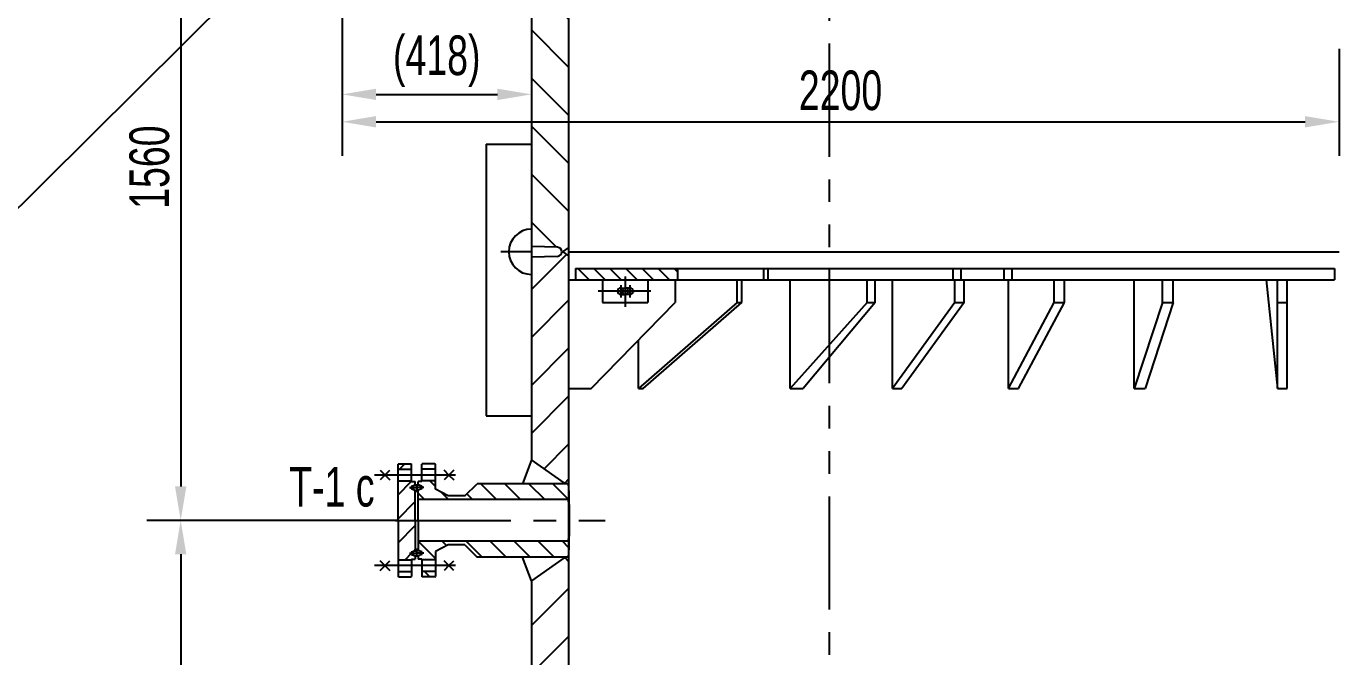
# Model space of a CAD drawing. Extents: x -3 to 21028, y -3 to 29728.
# Drawn here: x 3637 to 6529, y 22849 to 24241 of the extents above; entities that cross this region are included whole.
import ezdxf

# ---------------------------------------------------------------- set-up
doc = ezdxf.new("R2010")
doc.units = 0
doc.header["$LTSCALE"] = 200
doc.header["$MEASUREMENT"] = 0
for name, pattern in [('F', [0.75, 0.5, -0.25]), ('G', [2, 1.25, -0.25, 0.25, -0.25]), ('K', [2.5, 1.25, -0.25, 0.25, -0.25, 0.25, -0.25])]:
    doc.linetypes.add(name, pattern=pattern)
doc.layers.get('0').update_dxf_attribs({"linetype": 'CONTINUOUS'})
doc.layers.get('DEFPOINTS').update_dxf_attribs({"linetype": 'CONTINUOUS'})
for name, color, linetype in [('01', 7, 'CONTINUOUS'), ('04', 2, 'F'), ('05', 4, 'G'), ('07', 6, 'K'), ('08', 1, 'CONTINUOUS'), ('11', 3, 'CONTINUOUS')]:
    doc.layers.add(name, color=color, linetype=linetype)
doc.styles.get("Standard").update_dxf_attribs({"font": 'thenor.shx', "width": 0.707, "bigfont": 'hztxt.shx'})
doc.dimstyles.new('INTE', dxfattribs={"dimscale": 25, "dimtxt": 3.5, "dimasz": 3, "dimexe": 3, "dimexo": 0, "dimgap": 1, "dimtad": 1, "dimdec": 3, "dimdsep": 46, "dimtxsty": 'Standard', "dimcen": 0, "dimclrd": 1, "dimclre": 1, "dimclrt": 3, "dimaunit": 1, "dimadec": 0, "dimazin": 0, "dimtfac": 1, "dimtdec": 4, "dimtofl": 0, "dimtmove": 0, "dimatfit": 0, "dimfxl": 0, "dimtzin": 0, "dimarcsym": 0})
doc.dimstyles.new('INTE$2', dxfattribs={"dimscale": 25, "dimtxt": 3.5, "dimasz": 3, "dimexe": 3, "dimexo": 0, "dimgap": 1, "dimtad": 1, "dimtih": 1, "dimtoh": 1, "dimdec": 3, "dimdsep": 46, "dimtxsty": 'Standard', "dimcen": 0, "dimclrd": 1, "dimclre": 1, "dimclrt": 3, "dimaunit": 1, "dimadec": 3, "dimazin": 0, "dimtfac": 1, "dimtdec": 4, "dimtofl": 0, "dimtmove": 0, "dimatfit": 0, "dimfxl": 0, "dimtzin": 0, "dimarcsym": 0})
pattern_1 = [(45, (0, -289.53), (-53.033, 53.033), [])]

# ---------------------------------------------------------------- blocks, each defined once
blk = doc.blocks.new('*D36')
at = {"color": 1, "linetype": 'ByBlock'}
for p, q in [((4286.9, 24999.6), (3902.8, 24999.6)), ((3977.8, 24924.6), (3977.8, 23514.6)), ((4456.1, 23439.6), (3902.8, 23439.6))]:
    blk.add_line(p, q, dxfattribs=at)
for points in [[(3965.3, 24924.6), (3990.3, 24924.6), (3977.8, 24999.6)], [(3965.3, 23514.6), (3990.3, 23514.6), (3977.8, 23439.6)]]:
    blk.add_solid(points, dxfattribs=at)
at = {"layer": 'DEFPOINTS', "color": 0, "linetype": 'ByBlock'}
for p in [(4286.9, 24999.6), (3977.8, 23439.6), (4456.1, 23439.6)]:
    blk.add_point(p, dxfattribs=at)
at = {"color": 3, "linetype": 'ByBlock', "insert": (3909.1, 24219.6), "char_height": 87.5, "attachment_point": 5, "rotation": 90}
blk.add_mtext('1560', dxfattribs=at)
blk = doc.blocks.new('*D37')
at = {"color": 1, "linetype": 'ByBlock'}
for p, q in [((3977.8, 23364.6), (3977.8, 20274.6)), ((4456.1, 20199.6), (3902.8, 20199.6))]:
    blk.add_line(p, q, dxfattribs=at)
for points in [[(3965.3, 23364.6), (3990.3, 23364.6), (3977.8, 23439.6)], [(3965.3, 20274.6), (3990.3, 20274.6), (3977.8, 20199.6)]]:
    blk.add_solid(points, dxfattribs=at)
at = {"layer": 'DEFPOINTS', "color": 0, "linetype": 'ByBlock'}
for p in [(4456.1, 23439.6), (3977.8, 20199.6), (4456.1, 20199.6)]:
    blk.add_point(p, dxfattribs=at)
at = {"color": 3, "linetype": 'ByBlock', "insert": (3909.1, 21819.6), "char_height": 87.5, "attachment_point": 5, "rotation": 90}
blk.add_mtext('3240', dxfattribs=at)
blk = doc.blocks.new('*D249')
at = {"color": 1, "linetype": 'ByBlock'}
for start, end in [(78.2616, 84.1308), (115.8692, 121.7384)]:
    blk.add_arc((6533.8, 26137.6), 732.5, start, end, dxfattribs=at)
for points in [[(6608.1, 26853.8), (6609.4, 26878.8), (6533.8, 26870.1)], [(6209.4, 26808.2), (6219.1, 26785.2), (6283.3, 26825.9)]]:
    blk.add_solid(points, dxfattribs=at)
at = {"layer": 'DEFPOINTS', "color": 0, "linetype": 'ByBlock'}
for p in [(6533.8, 28297.5), (5947.1, 27749.7), (6364.9, 26850.4), (6533.8, 26137.6), (6533.8, 5882.7)]:
    blk.add_point(p, dxfattribs=at)
at = {"color": 3, "linetype": 'ByBlock', "insert": (6422.7, 26930.4), "char_height": 87.5, "attachment_point": 5}
blk.add_mtext('20°', dxfattribs=at)
blk = doc.blocks.new('*D250')
at = {"color": 1, "linetype": 'ByBlock'}
for start, end in [(100.1385, 110.277), (49.723, 59.8615)]:
    blk.add_arc((6533.8, 26137.6), 424.4, start, end, dxfattribs=at)
for points in [[(6458, 26567.9), (6460.2, 26543), (6533.8, 26562)], [(6741.6, 26493.4), (6752.2, 26516), (6679, 26536.5)]]:
    blk.add_solid(points, dxfattribs=at)
at = {"layer": 'DEFPOINTS', "color": 0, "linetype": 'ByBlock'}
for p in [(6533.8, 28297.5), (7120.6, 27749.7), (6583.1, 26559.2), (6533.8, 26137.6), (6533.8, 5882.7)]:
    blk.add_point(p, dxfattribs=at)
at = {"color": 3, "linetype": 'ByBlock', "insert": (6634.8, 26618.6), "char_height": 87.5, "attachment_point": 5}
blk.add_mtext('20°', dxfattribs=at)
blk = doc.blocks.new('*D259')
at = {"color": 1, "linetype": 'ByBlock'}
for p, q in [((4333.8, 24367.1), (4333.8, 24015.8)), ((4751.8, 24286.7), (4751.8, 24015.8)), ((4408.8, 24090.8), (4676.8, 24090.8))]:
    blk.add_line(p, q, dxfattribs=at)
for points in [[(4408.8, 24103.3), (4408.8, 24078.3), (4333.8, 24090.8)], [(4676.8, 24103.3), (4676.8, 24078.3), (4751.8, 24090.8)]]:
    blk.add_solid(points, dxfattribs=at)
at = {"layer": 'DEFPOINTS', "color": 0, "linetype": 'ByBlock'}
for p in [(4333.8, 24367.1), (4751.8, 24286.7), (4751.8, 24090.8)]:
    blk.add_point(p, dxfattribs=at)
at = {"color": 3, "linetype": 'ByBlock', "insert": (4542.8, 24163.9), "char_height": 87.5, "attachment_point": 5}
blk.add_mtext('(418)', dxfattribs=at)
blk = doc.blocks.new('*D434')
at = {"color": 1, "linetype": 'ByBlock'}
for p, q in [((4333.8, 24191.4), (4333.8, 23955.3)), ((6533.8, 24191.4), (6533.8, 23955.3)), ((4408.8, 24030.3), (6458.8, 24030.3))]:
    blk.add_line(p, q, dxfattribs=at)
for points in [[(4408.8, 24042.8), (4408.8, 24017.8), (4333.8, 24030.3)], [(6458.8, 24042.8), (6458.8, 24017.8), (6533.8, 24030.3)]]:
    blk.add_solid(points, dxfattribs=at)
at = {"layer": 'DEFPOINTS', "color": 0, "linetype": 'ByBlock'}
for p in [(4333.8, 24191.4), (6533.8, 24191.4), (6533.8, 24030.3)]:
    blk.add_point(p, dxfattribs=at)
at = {"color": 3, "linetype": 'ByBlock', "insert": (5433.8, 24099.1), "char_height": 87.5, "attachment_point": 5}
blk.add_mtext('2200', dxfattribs=at)

msp = doc.modelspace()

# ---------------------------------------------------------------- hatches: boundary and pattern name
at = {"layer": '08'}
h = msp.add_hatch(dxfattribs=at)
h.set_pattern_fill('ANSI31', color=256, scale=600, angle=90, style=0)
h.set_pattern_definition([(135, (0, -289.53), (-53.033, -53.033), [])])
h.paths.add_polyline_path([(4751.8306, 23754.6072), (4809.0924, 23753.1078, -0.406566259), (4818.8306, 23743.1112), (4820.8306, 23743.1112), (4833.8306, 23752.2139), (4833.8306, 24329.1112), (4825.8306, 24337.1112), (4823.8306, 24337.1112), (4751.8306, 24286.6963)])
h = msp.add_hatch(dxfattribs=at)
h.set_pattern_fill('ANSI31', color=256, scale=600, style=0)
h.set_pattern_definition(pattern_1)
h.paths.add_polyline_path([(4751.8306, 23283.5262), (4823.8306, 23233.1112), (4825.8306, 23233.1112), (4833.8306, 23241.1112), (4833.8306, 23734.0085), (4820.8306, 23743.1112), (4818.8306, 23743.1112, -0.406566259), (4809.0924, 23733.1146), (4751.8306, 23731.6152)])
h = msp.add_hatch(dxfattribs=at)
h.set_pattern_fill('ANSI31', color=256, scale=200, angle=90, style=0)
h.set_pattern_definition([(135, (0, -289.533), (-17.67767, -17.67767), [])])
h.paths.add_polyline_path([(4848.8306, 23706.1112), (4848.8306, 23681.1112), (5068.8306, 23681.1112), (5073.8306, 23681.1112), (5073.8306, 23706.1112)])
h = msp.add_hatch(dxfattribs=at)
h.set_pattern_fill('ANSI31', color=256, scale=300, style=0)
h.set_pattern_definition([(45, (0, -289.533), (-26.516504, 26.516504), [])])
h.paths.add_polyline_path([(4487.414, 23263.1112), (4487.414, 23274.1112), (4486.414, 23275.1112), (4458.414, 23275.1112), (4457.414, 23274.1112), (4457.414, 23263.1112)])
h.paths.add_polyline_path([(4457.414, 23150.1112), (4495.414, 23150.1112), (4495.414, 23216.5773), (4487.414, 23219.9731), (4487.414, 23222.6112), (4487.414, 23225.2494), (4495.414, 23228.6452), (4495.414, 23236.1112), (4487.414, 23236.1112), (4487.414, 23237.1112), (4457.414, 23237.1112)])
h.paths.add_polyline_path([(4495.414, 23150.1112), (4457.414, 23150.1112), (4457.414, 23063.1112), (4487.414, 23063.1112), (4487.414, 23064.1112), (4495.414, 23064.1112), (4495.414, 23071.5773), (4487.414, 23074.9731), (4487.414, 23077.6112), (4487.414, 23080.2494), (4495.414, 23083.6452)])
h.paths.add_polyline_path([(4486.414, 23025.1112), (4487.414, 23026.1112), (4487.414, 23037.1112), (4457.414, 23037.1112), (4457.414, 23026.1112), (4458.414, 23025.1112)])
h = msp.add_hatch(dxfattribs=at)
h.set_pattern_fill('ANSI31', color=256, scale=300, angle=90, style=0)
h.set_pattern_definition([(135, (0, -289.533), (-26.516504, -26.516504), [])])
h.paths.add_polyline_path([(4833.8306, 23196.1112), (4833.8306, 23231.1112), (4631.8306, 23231.1112), (4604.8306, 23204.1112), (4567.8306, 23204.1112), (4539.8306, 23219.1112), (4539.8306, 23237.1112), (4509.8306, 23237.1112), (4509.8306, 23236.1112), (4501.8306, 23236.1112), (4501.8306, 23228.6452), (4509.8306, 23225.2494), (4509.8306, 23222.6112), (4509.8306, 23219.9731), (4501.8306, 23216.5773), (4501.8306, 23196.1112)])
h.paths.add_polyline_path([(4833.8306, 23069.1112), (4833.8306, 23104.1112), (4501.8306, 23104.1112), (4501.8306, 23083.6452), (4509.8306, 23080.2494), (4509.8306, 23077.6112), (4509.8306, 23074.9731), (4501.8306, 23071.5773), (4501.8306, 23064.1112), (4509.8306, 23064.1112), (4509.8306, 23063.1112), (4539.8306, 23063.1112), (4539.8306, 23081.1112), (4567.8306, 23096.1112), (4575.2118, 23096.1112), (4604.8306, 23096.1112), (4631.8306, 23069.1112)])
h.paths.add_polyline_path([(4509.8306, 23037.1112), (4509.8306, 23026.1112), (4510.8306, 23025.1112), (4538.8306, 23025.1112), (4539.8306, 23026.1112), (4539.8306, 23037.1112)])
h.paths.add_polyline_path([(4510.8306, 23275.1112), (4509.8306, 23274.1112), (4509.8306, 23263.1112), (4539.8306, 23263.1112), (4539.8306, 23274.1112), (4538.8306, 23275.1112)])
h = msp.add_hatch(dxfattribs=at)
h.set_pattern_fill('ANSI31', color=256, scale=600, style=0)
h.set_pattern_definition(pattern_1)
h.paths.add_polyline_path([(4833.8306, 23059.1112), (4825.8306, 23067.1112), (4823.8306, 23067.1112), (4751.8306, 23016.6963), (4751.8306, 20043.5262), (4823.8306, 19993.1112), (4825.8306, 19993.1112), (4833.8306, 20001.1112)])

# ---------------------------------------------------------------- linework, layer by layer
at = {"layer": '01'}
for p, q in [((4833.8306, 24443.1112), (4833.8306, 23196.1112)), ((4751.8306, 24314.172), (4751.8306, 23283.5262)), ((4651.8306, 23981.1112), (4651.8306, 23381.1112)), ((4651.8306, 23981.1112), (4751.8306, 23981.1112)), ((4809.0924, 23753.1078), (4751.8306, 23754.6072)), ((4818.8306, 23743.1112), (4820.8306, 23743.1112)), ((4818.8306, 23743.1112), (4820.8306, 23743.1112)), ((4820.8306, 23743.1112), (4833.8306, 23752.2139)), ((4820.8306, 23743.1112), (4833.8306, 23734.0085)), ((4833.8306, 23743.1112), (6533.8306, 23743.1112)), ((4809.0924, 23733.1146), (4751.8306, 23731.6152)), ((4848.8306, 23706.1112), (6523.8306, 23706.1112)), ((4848.8306, 23706.1112), (4848.8306, 23681.1112)), ((5073.8306, 23706.1112), (5073.8306, 23681.1112)), ((5682.6852, 23681.1112), (5682.6852, 23706.1112)), ((5700.0057, 23681.1112), (5700.0057, 23706.1112)), ((6523.8306, 23706.1112), (6523.8306, 23681.1112)), ((4833.8306, 23681.1112), (5068.8306, 23681.1112)), ((4833.8306, 23681.1112), (4833.8306, 23441.1112)), ((4848.8306, 23681.1112), (6523.8306, 23681.1112)), ((4908.8306, 23681.1112), (4908.8306, 23631.1112)), ((4948.8306, 23663.1112), (4958.8306, 23663.1112)), ((4968.8306, 23663.1112), (4958.8306, 23663.1112)), ((5008.8306, 23681.1112), (5008.8306, 23631.1112)), ((5068.8306, 23681.1112), (5068.8306, 23631.1112)), ((5205.387, 23631.1112), (5205.387, 23681.1112)), ((5215.9525, 23631.1112), (5215.9525, 23681.1112)), ((5322.9428, 23441.1112), (5322.9428, 23681.1112)), ((5492.6537, 23631.1112), (5492.6537, 23681.1112)), ((5510.3314, 23631.1112), (5510.3314, 23681.1112)), ((5548.5377, 23441.1112), (5548.5377, 23681.1112)), ((5686.2003, 23631.1112), (5686.2003, 23681.1112)), ((5706.6791, 23631.1112), (5706.6791, 23681.1112)), ((5804.0702, 23441.1112), (5804.0702, 23681.1112)), ((5905.5017, 23631.1112), (5905.5017, 23681.1112)), ((5928.1594, 23631.1112), (5928.1594, 23681.1112)), ((6081.7761, 23441.1112), (6081.7761, 23681.1112)), ((6143.8946, 23631.1112), (6143.8946, 23681.1112)), ((6168.0428, 23631.1112), (6168.0428, 23681.1112)), ((6373.2174, 23681.1112), (6398.1223, 23441.1112)), ((6398.1223, 23441.1112), (6398.1223, 23681.1112)), ((6419.0404, 23441.1112), (6419.0404, 23681.1112)), ((4883.8306, 23441.1112), (5068.8306, 23631.1112)), ((4908.8306, 23631.1112), (5008.8306, 23631.1112)), ((4948.8306, 23649.1112), (4958.8306, 23649.1112)), ((4968.8306, 23649.1112), (4958.8306, 23649.1112)), ((5205.387, 23631.1112), (4987.8663, 23441.1112)), ((4998.4318, 23441.1112), (5215.9525, 23631.1112)), ((5205.387, 23631.1112), (5215.9525, 23631.1112)), ((5492.6537, 23631.1112), (5322.9428, 23441.1112)), ((5510.3314, 23631.1112), (5351.2273, 23441.1112)), ((5492.6537, 23631.1112), (5510.3314, 23631.1112)), ((5686.2003, 23631.1112), (5548.5377, 23441.1112)), ((5706.6791, 23631.1112), (5569.0165, 23441.1112)), ((5686.2003, 23631.1112), (5706.6791, 23631.1112)), ((5804.0702, 23441.1112), (5905.5017, 23631.1112)), ((5826.7279, 23441.1112), (5928.1594, 23631.1112)), ((5905.5017, 23631.1112), (5928.1594, 23631.1112)), ((6143.8946, 23631.1112), (6081.7761, 23441.1112)), ((6168.0428, 23631.1112), (6105.9242, 23441.1112)), ((6143.8946, 23631.1112), (6168.0428, 23631.1112)), ((6398.1223, 23631.1112), (6419.0404, 23631.1112)), ((4987.8663, 23441.1112), (4987.8663, 23547.9587)), ((4833.8306, 23441.1112), (4883.8306, 23441.1112)), ((4987.8663, 23441.1112), (4998.4318, 23441.1112)), ((5322.9428, 23441.1112), (5351.2273, 23441.1112)), ((5548.5377, 23441.1112), (5569.0165, 23441.1112)), ((5804.0702, 23441.1112), (5826.7279, 23441.1112)), ((6081.7761, 23441.1112), (6105.9242, 23441.1112)), ((6398.1223, 23441.1112), (6419.0404, 23441.1112)), ((4651.8306, 23381.1112), (4751.8306, 23381.1112)), ((4751.8306, 23283.5262), (4731.8306, 23231.1112)), ((4823.8306, 23233.1112), (4751.8306, 23283.5262)), ((4417.7308, 23260.7178), (4438.944, 23239.5046)), ((4428.3374, 23250.1112), (4438.944, 23260.7178)), ((4510.8306, 23275.1112), (4509.8306, 23274.1112)), ((4509.8306, 23236.1112), (4509.8306, 23274.1112)), ((4539.8306, 23263.1112), (4509.8306, 23263.1112)), ((4538.8306, 23275.1112), (4510.8306, 23275.1112)), ((4538.8306, 23275.1112), (4539.8306, 23274.1112)), ((4539.8306, 23219.1112), (4539.8306, 23274.1112)), ((4580.1756, 23260.7178), (4558.9624, 23239.5046)), ((4569.569, 23250.1112), (4558.9624, 23260.7178)), ((4428.3374, 23250.1112), (4417.7308, 23239.5046)), ((4487.414, 23225.2494), (4487.414, 23222.6112)), ((4487.414, 23219.9731), (4487.414, 23222.6112)), ((4490.6223, 23222.6112), (4490.6223, 23226.6112)), ((4490.6223, 23222.6112), (4490.6223, 23218.6112)), ((4494.1561, 23228.1112), (4498.6223, 23228.1112)), ((4503.0886, 23228.1112), (4498.6223, 23228.1112)), ((4501.8306, 23228.1112), (4501.8306, 23236.1112)), ((4509.8306, 23236.1112), (4501.8306, 23236.1112)), ((4509.8306, 23225.2494), (4501.9106, 23228.6112)), ((4506.6223, 23222.6112), (4506.6223, 23226.6112)), ((4506.6223, 23222.6112), (4506.6223, 23218.6112)), ((4539.8306, 23237.1112), (4509.8306, 23237.1112)), ((4509.8306, 23225.2494), (4509.8306, 23222.6112)), ((4509.8306, 23219.9731), (4509.8306, 23222.6112)), ((4569.569, 23250.1112), (4580.1756, 23239.5046)), ((4604.8306, 23204.1112), (4631.8306, 23231.1112)), ((4833.8306, 23231.1112), (4631.8306, 23231.1112)), ((4823.8306, 23233.1112), (4825.8306, 23233.1112)), ((4823.8306, 23233.1112), (4823.8306, 23231.1112)), ((4825.8306, 23233.1112), (4833.8306, 23241.1112)), ((4825.8306, 23233.1112), (4825.8306, 23231.1112)), ((4494.1561, 23217.1112), (4498.6223, 23217.1112)), ((4503.0886, 23217.1112), (4498.6223, 23217.1112)), ((4509.8306, 23219.9731), (4501.8306, 23216.5773)), ((4501.8306, 23150.1112), (4501.8306, 23217.1112)), ((4833.8306, 23196.1112), (4501.8306, 23196.1112)), ((4567.8306, 23204.1112), (4539.8306, 23219.1112)), ((4604.8306, 23204.1112), (4567.8306, 23204.1112)), ((4501.8306, 23150.1112), (4501.8306, 23083.1112)), ((4487.414, 23080.2494), (4487.414, 23077.6112)), ((4487.414, 23074.9731), (4487.414, 23077.6112)), ((4490.6223, 23077.6112), (4490.6223, 23081.6112)), ((4490.6223, 23077.6112), (4490.6223, 23073.6112)), ((4494.1561, 23083.1112), (4498.6223, 23083.1112)), ((4503.0886, 23083.1112), (4498.6223, 23083.1112)), ((4833.8306, 23104.1112), (4501.8306, 23104.1112)), ((4579.8306, 23104.1112), (4501.8306, 23104.1112)), ((4509.8306, 23080.2494), (4501.9106, 23083.6112)), ((4506.6223, 23077.6112), (4506.6223, 23081.6112)), ((4506.6223, 23077.6112), (4506.6223, 23073.6112)), ((4509.8306, 23080.2494), (4509.8306, 23077.6112)), ((4509.8306, 23074.9731), (4509.8306, 23077.6112)), ((4567.8306, 23096.1112), (4539.8306, 23081.1112)), ((4539.8306, 23081.1112), (4539.8306, 23026.1112)), ((4604.8306, 23096.1112), (4567.8306, 23096.1112)), ((4575.2118, 23096.1112), (4567.8306, 23096.1112)), ((4604.8306, 23096.1112), (4631.8306, 23069.1112)), ((4833.8306, 23104.1112), (4833.8306, 19956.1112)), ((4428.3374, 23050.1112), (4417.7308, 23060.7178)), ((4417.7308, 23039.5046), (4438.944, 23060.7178)), ((4428.3374, 23050.1112), (4438.944, 23039.5046)), ((4494.1561, 23072.1112), (4498.6223, 23072.1112)), ((4503.0886, 23072.1112), (4498.6223, 23072.1112)), ((4501.8306, 23072.1112), (4501.8306, 23064.1112)), ((4509.8306, 23064.1112), (4501.8306, 23064.1112)), ((4509.8306, 23074.9731), (4501.9106, 23071.6112)), ((4509.8306, 23064.1112), (4509.8306, 23026.1112)), ((4539.8306, 23063.1112), (4509.8306, 23063.1112)), ((4580.1756, 23039.5046), (4558.9624, 23060.7178)), ((4569.569, 23050.1112), (4558.9624, 23039.5046)), ((4569.569, 23050.1112), (4580.1756, 23060.7178)), ((4833.8306, 23069.1112), (4631.8306, 23069.1112)), ((4751.8306, 23016.6963), (4731.8306, 23069.1112)), ((4823.8306, 23067.1112), (4751.8306, 23016.6963)), ((4823.8306, 23067.1112), (4823.8306, 23069.1112)), ((4823.8306, 23067.1112), (4825.8306, 23067.1112)), ((4825.8306, 23067.1112), (4825.8306, 23069.1112)), ((4825.8306, 23067.1112), (4833.8306, 23059.1112)), ((4539.8306, 23037.1112), (4509.8306, 23037.1112)), ((4510.8306, 23025.1112), (4509.8306, 23026.1112)), ((4538.8306, 23025.1112), (4510.8306, 23025.1112)), ((4538.8306, 23025.1112), (4539.8306, 23026.1112)), ((4751.8306, 23016.6963), (4751.8306, 20043.5262))]:
    msp.add_line(p, q, dxfattribs=at)
at = {"layer": '01', "ltscale": 0.4}
for p, q in [((4458.414, 23275.1112), (4457.414, 23274.1112)), ((4457.414, 23150.1112), (4457.414, 23274.1112)), ((4457.414, 23263.1112), (4487.414, 23263.1112)), ((4458.414, 23275.1112), (4486.414, 23275.1112)), ((4486.414, 23275.1112), (4487.414, 23274.1112)), ((4487.414, 23236.1112), (4487.414, 23274.1112)), ((4457.414, 23237.1112), (4487.414, 23237.1112)), ((4487.414, 23236.1112), (4495.414, 23236.1112)), ((4487.414, 23225.2494), (4495.334, 23228.6112)), ((4495.414, 23228.1112), (4495.414, 23236.1112)), ((4487.414, 23219.9731), (4495.334, 23216.6112)), ((4495.414, 23150.1112), (4495.414, 23217.1112)), ((4457.414, 23150.1112), (4457.414, 23026.1112)), ((4495.414, 23150.1112), (4495.414, 23083.1112)), ((4487.414, 23080.2494), (4495.334, 23083.6112)), ((4457.414, 23063.1112), (4487.414, 23063.1112)), ((4487.414, 23074.9731), (4495.334, 23071.6112)), ((4487.414, 23064.1112), (4487.414, 23026.1112)), ((4487.414, 23064.1112), (4495.414, 23064.1112)), ((4495.414, 23072.1112), (4495.414, 23064.1112)), ((4457.414, 23037.1112), (4487.414, 23037.1112)), ((4458.414, 23025.1112), (4457.414, 23026.1112)), ((4458.414, 23025.1112), (4486.414, 23025.1112)), ((4486.414, 23025.1112), (4487.414, 23026.1112))]:
    msp.add_line(p, q, dxfattribs=at)
at = {"layer": '01'}
msp.add_circle((4958.8306, 23656.1112), 7, dxfattribs=at)
for centre, radius, start, end in [((4751.8306, 23743.1112), 50, 90, 270), ((4808.8306, 23743.1112), 10, 360, 88.5), ((4808.8306, 23743.1112), 10, 271.5, 0), ((4948.8306, 23656.1112), 7, 90, 270), ((4968.8306, 23656.1112), 7, 270, 90), ((3135.7614, 23150.1112), 1700, 357.2689906, 2.7310094), ((3134.4531, 23150.1112), 1700, 358.4494544, 1.5505456)]:
    msp.add_arc(centre, radius, start, end, dxfattribs=at)
at = {"layer": '04'}
for p, q in [((5264.4632, 23681.1112), (5264.4632, 23706.1112)), ((5274.4632, 23681.1112), (5274.4632, 23706.1112)), ((5795.1875, 23681.1112), (5795.1875, 23706.1112)), ((5812.508, 23681.1112), (5812.508, 23706.1112))]:
    msp.add_line(p, q, dxfattribs=at)
at = {"layer": '05'}
for p, q in [((4751.8306, 23743.1112), (4684.4078, 23743.1112)), ((4958.8306, 23688.6178), (4958.8306, 23621.5578)), ((5015.274, 23656.1112), (4898.7805, 23656.1112)), ((4940.274, 23656.1112), (4979.2532, 23656.1112)), ((4948.8306, 23669.5587), (4948.8306, 23642.0288)), ((4958.8306, 23672.1283), (4958.8306, 23631.7053)), ((4968.8306, 23669.5587), (4968.8306, 23642.0288)), ((4583.9066, 23250.1112), (4405.8116, 23250.1112)), ((4488.6139, 23222.6112), (4498.6223, 23222.6112)), ((4488.6139, 23222.6112), (4498.6223, 23222.6112)), ((4514.2647, 23222.6112), (4497.858, 23222.6112)), ((4498.6223, 23230.3273), (4498.6223, 23212.4719)), ((4508.6308, 23222.6112), (4498.6223, 23222.6112)), ((4508.6308, 23222.6112), (4498.6223, 23222.6112)), ((4508.6308, 23222.6112), (4498.6223, 23222.6112)), ((4508.6308, 23222.6112), (4498.6223, 23222.6112)), ((4456.1456, 23150.1112), (4914.4949, 23150.1112)), ((4488.6139, 23077.6112), (4498.6223, 23077.6112)), ((4488.6139, 23077.6112), (4498.6223, 23077.6112)), ((4514.2647, 23077.6112), (4497.858, 23077.6112)), ((4498.6223, 23069.8951), (4498.6223, 23087.7505)), ((4508.6308, 23077.6112), (4498.6223, 23077.6112)), ((4508.6308, 23077.6112), (4498.6223, 23077.6112)), ((4508.6308, 23077.6112), (4498.6223, 23077.6112)), ((4508.6308, 23077.6112), (4498.6223, 23077.6112)), ((4583.9066, 23050.1112), (4405.8116, 23050.1112))]:
    msp.add_line(p, q, dxfattribs=at)
at = {"layer": '05', "ltscale": 0.4}
for p, q in [((4482.98, 23222.6112), (4499.3866, 23222.6112)), ((4451.5935, 23150.1112), (4501.5266, 23150.1112)), ((4482.98, 23077.6112), (4499.3866, 23077.6112))]:
    msp.add_line(p, q, dxfattribs=at)
at = {"layer": '07'}
msp.add_line((5408.8306, 25703.1112), (5408.8306, 17110.1112), dxfattribs=at)
at = {"layer": '08'}
msp.add_line((4113.8427, 24331.7178), (3420.6504, 23643.2286), dxfattribs=at)
at = {"layer": 'DEFPOINTS', "color": 0, "linetype": 'ByBlock'}
for p in [(4835.1007, 23215.8116), (4575.2118, 23096.1112), (4579.8306, 23104.1112), (4579.8306, 23104.1112), (4835.1007, 23084.4109)]:
    msp.add_point(p, dxfattribs=at)

# ---------------------------------------------------------------- texts
at = {"layer": '11', "width": 0.707}
msp.add_text('T-1 c', height=87.5, dxfattribs=at).set_placement((4217.1192, 23180.5214))

# ---------------------------------------------------------------- dimensions: what is measured, and where the dimension line sits
at = {"layer": '08'}
for base, line1, line2, picture, middle in [((6364.9093, 26560.8463), ((6533.8306, 28008.008), (6533.8306, 5593.1904)), ((6533.8306, 25848.1112), (5947.105, 27460.1267)), '*D249', (6422.7016, 26572.1113)), ((6583.1008, 26269.644), ((6533.8306, 25848.1112), (7120.5563, 27460.1267)), ((6533.8306, 28008.008), (6533.8306, 5593.1904)), '*D250', (6634.8298, 26260.3206))]:
    dim = msp.add_angular_dim_2l(base=base, line1=line1, line2=line2, dimstyle='INTE$2', override={"dimaunit": 0, "dimazin": 2}, dxfattribs=at)
    dim.commit()
    dim.dimension.update_dxf_attribs({"geometry": picture, "text_midpoint": middle, "dimtype": 162, "insert": (0, -289.5333)})
for base, p1, p2, override, picture, middle in [((3977.8126, 23150.1112), (4286.9165, 24710.1112), (4456.1456, 23150.1112), {"dimaunit": 0}, '*D36', (3909.0626, 23930.1112)), ((3977.8126, 19910.1112), (4456.1456, 23150.1112), (4456.1456, 19910.1112), {"dimse1": 1, "dimaunit": 0, "dimtmove": 1, "dimatfit": 3}, '*D37', (3909.054, 21530.1112))]:
    dim = msp.add_linear_dim(base=base, p1=p1, p2=p2, angle=90, dimstyle='INTE', override=override, dxfattribs=at)
    dim.commit()
    dim.dimension.update_dxf_attribs({"geometry": picture, "text_midpoint": middle, "insert": (0, -289.5333)})
dim = msp.add_linear_dim(base=(4751.8306, 24090.772), p1=(4333.8306, 24367.1112), p2=(4751.8306, 24286.6963), text='(418)', dimstyle='INTE', override={"dimaunit": 0}, dxfattribs=at)
dim.commit()
dim.dimension.update_dxf_attribs({"geometry": '*D259', "text_midpoint": (4542.8306, 24163.897)})
dim = msp.add_linear_dim(base=(6533.8306, 24030.3387), p1=(4333.8306, 24191.4416), p2=(6533.8306, 24191.4416), dimstyle='INTE', override={"dimaunit": 0}, dxfattribs=at)
dim.commit()
dim.dimension.update_dxf_attribs({"geometry": '*D434', "text_midpoint": (5433.8306, 24099.0973)})

doc.saveas('drawing.dxf')
